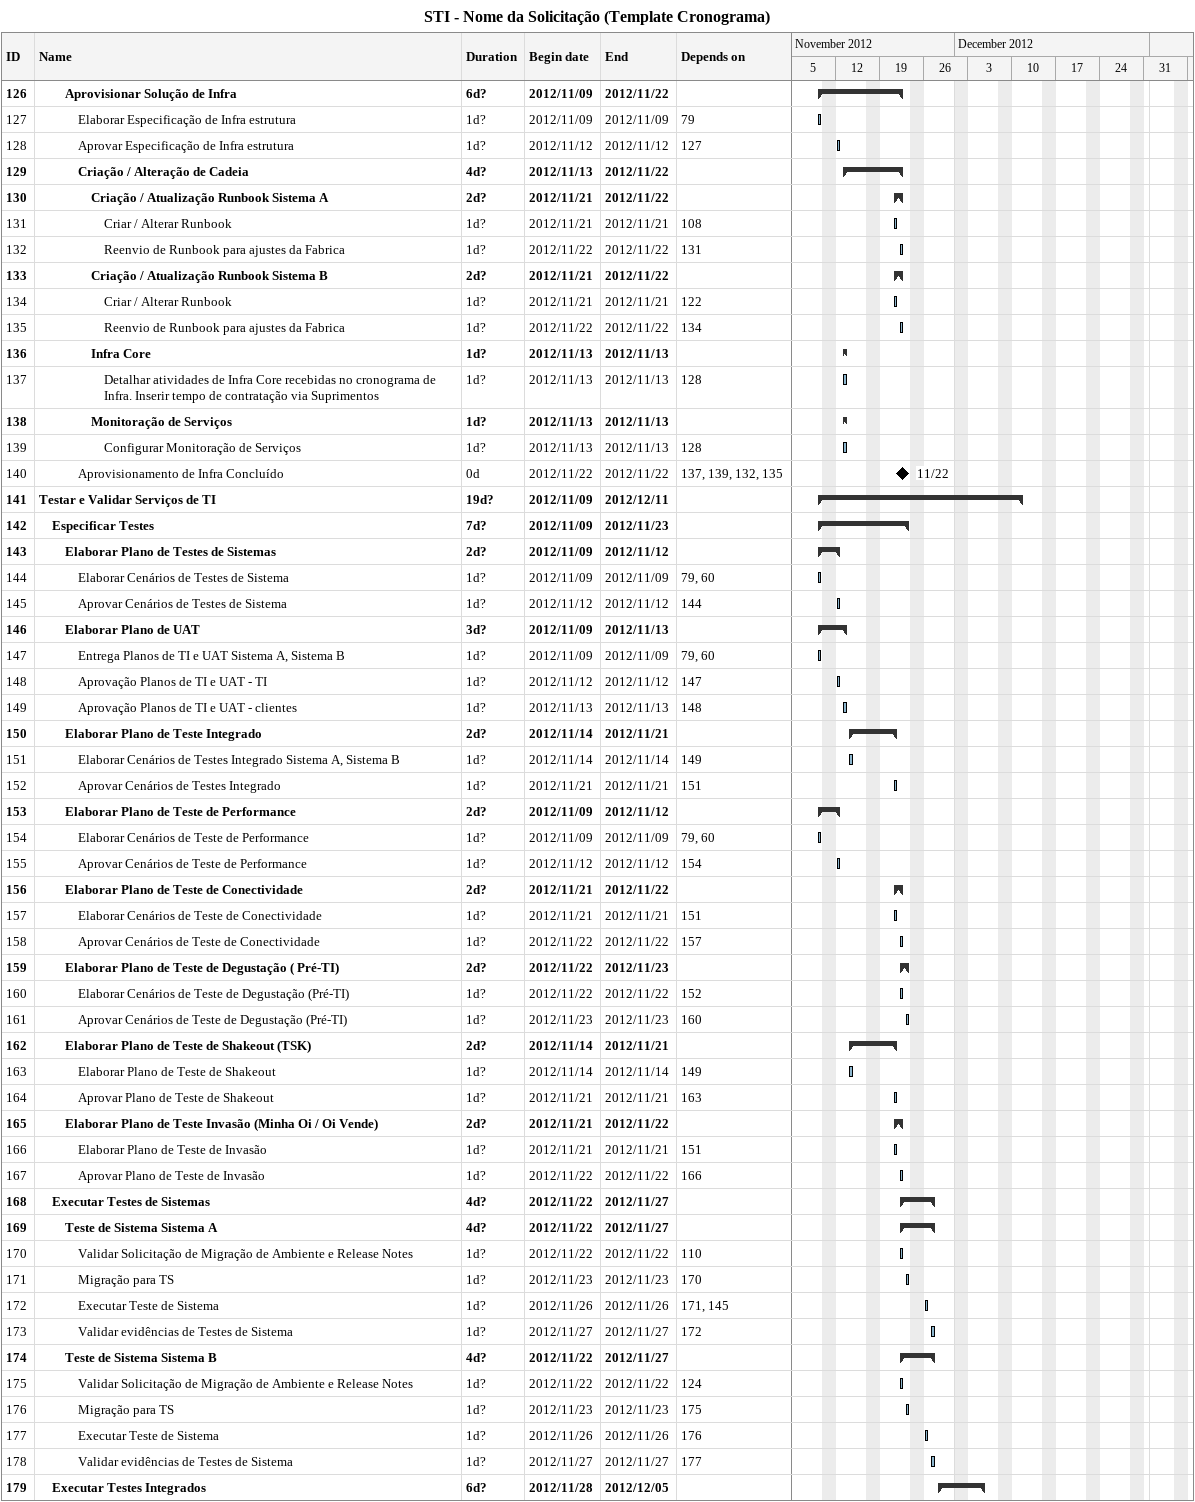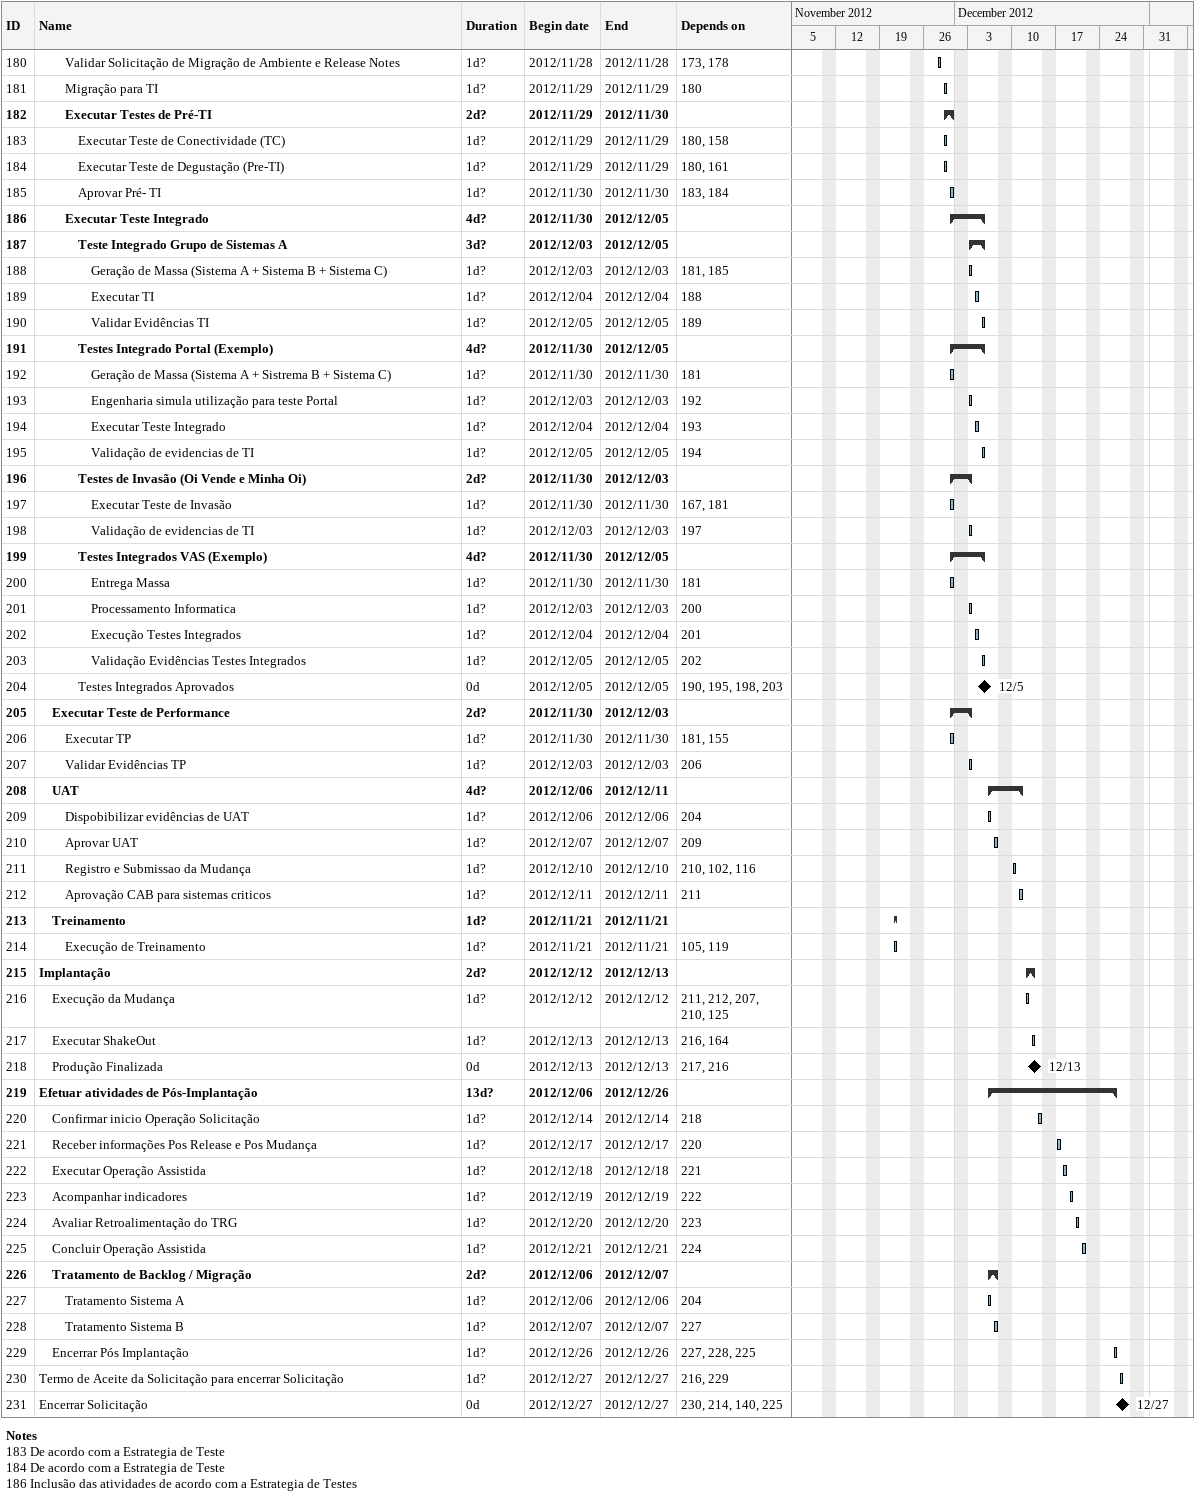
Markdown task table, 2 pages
STI - Nome da Solicitação (Template Cronograma)

| ID | Level | Task | Duration | Start | Finish | Predecessors |
|---|---|---|---|---|---|---|
| 126 | 3 | **Aprovisionar Solução de Infra** | 6d? | 2012-11-09 | 2012-11-22 |  |
| 127 | 4 | Elaborar Especificação de Infra estrutura | 1d? | 2012-11-09 | 2012-11-09 | 79 |
| 128 | 4 | Aprovar Especificação de Infra estrutura | 1d? | 2012-11-12 | 2012-11-12 | 127 |
| 129 | 4 | **Criação / Alteração de Cadeia** | 4d? | 2012-11-13 | 2012-11-22 |  |
| 130 | 5 | **Criação / Atualização Runbook Sistema A** | 2d? | 2012-11-21 | 2012-11-22 |  |
| 131 | 6 | Criar / Alterar Runbook | 1d? | 2012-11-21 | 2012-11-21 | 108 |
| 132 | 6 | Reenvio de Runbook para ajustes da Fabrica | 1d? | 2012-11-22 | 2012-11-22 | 131 |
| 133 | 5 | **Criação / Atualização Runbook Sistema B** | 2d? | 2012-11-21 | 2012-11-22 |  |
| 134 | 6 | Criar / Alterar Runbook | 1d? | 2012-11-21 | 2012-11-21 | 122 |
| 135 | 6 | Reenvio de Runbook para ajustes da Fabrica | 1d? | 2012-11-22 | 2012-11-22 | 134 |
| 136 | 5 | **Infra Core** | 1d? | 2012-11-13 | 2012-11-13 |  |
| 137 | 6 | Detalhar atividades de Infra Core recebidas no cronograma de Infra. Inserir tempo de contratação via Suprimentos | 1d? | 2012-11-13 | 2012-11-13 | 128 |
| 138 | 5 | **Monitoração de Serviços** | 1d? | 2012-11-13 | 2012-11-13 |  |
| 139 | 6 | Configurar Monitoração de Serviços | 1d? | 2012-11-13 | 2012-11-13 | 128 |
| 140 | 4 | Aprovisionamento de Infra Concluído | 0d | 2012-11-22 | 2012-11-22 | 137, 139, 132, 135 |
| 141 | 1 | **Testar e Validar Serviços de TI** | 19d? | 2012-11-09 | 2012-12-11 |  |
| 142 | 2 | **Especificar Testes** | 7d? | 2012-11-09 | 2012-11-23 |  |
| 143 | 3 | **Elaborar Plano de Testes de Sistemas** | 2d? | 2012-11-09 | 2012-11-12 |  |
| 144 | 4 | Elaborar Cenários de Testes de Sistema | 1d? | 2012-11-09 | 2012-11-09 | 79, 60 |
| 145 | 4 | Aprovar Cenários de Testes de Sistema | 1d? | 2012-11-12 | 2012-11-12 | 144 |
| 146 | 3 | **Elaborar Plano de UAT** | 3d? | 2012-11-09 | 2012-11-13 |  |
| 147 | 4 | Entrega Planos de TI e UAT Sistema A, Sistema B | 1d? | 2012-11-09 | 2012-11-09 | 79, 60 |
| 148 | 4 | Aprovação Planos de TI e UAT - TI | 1d? | 2012-11-12 | 2012-11-12 | 147 |
| 149 | 4 | Aprovação Planos de TI e UAT - clientes | 1d? | 2012-11-13 | 2012-11-13 | 148 |
| 150 | 3 | **Elaborar Plano de Teste Integrado** | 2d? | 2012-11-14 | 2012-11-21 |  |
| 151 | 4 | Elaborar Cenários de Testes Integrado Sistema A, Sistema B | 1d? | 2012-11-14 | 2012-11-14 | 149 |
| 152 | 4 | Aprovar Cenários de Testes Integrado | 1d? | 2012-11-21 | 2012-11-21 | 151 |
| 153 | 3 | **Elaborar Plano de Teste de Performance** | 2d? | 2012-11-09 | 2012-11-12 |  |
| 154 | 4 | Elaborar Cenários de Teste de Performance | 1d? | 2012-11-09 | 2012-11-09 | 79, 60 |
| 155 | 4 | Aprovar Cenários de Teste de Performance | 1d? | 2012-11-12 | 2012-11-12 | 154 |
| 156 | 3 | **Elaborar Plano de Teste de Conectividade** | 2d? | 2012-11-21 | 2012-11-22 |  |
| 157 | 4 | Elaborar Cenários de Teste de Conectividade | 1d? | 2012-11-21 | 2012-11-21 | 151 |
| 158 | 4 | Aprovar Cenários de Teste de Conectividade | 1d? | 2012-11-22 | 2012-11-22 | 157 |
| 159 | 3 | **Elaborar Plano de Teste de Degustação ( Pré-TI)** | 2d? | 2012-11-22 | 2012-11-23 |  |
| 160 | 4 | Elaborar Cenários de Teste de Degustação (Pré-TI) | 1d? | 2012-11-22 | 2012-11-22 | 152 |
| 161 | 4 | Aprovar Cenários de Teste de Degustação (Pré-TI) | 1d? | 2012-11-23 | 2012-11-23 | 160 |
| 162 | 3 | **Elaborar Plano de Teste de Shakeout (TSK)** | 2d? | 2012-11-14 | 2012-11-21 |  |
| 163 | 4 | Elaborar Plano de Teste de Shakeout | 1d? | 2012-11-14 | 2012-11-14 | 149 |
| 164 | 4 | Aprovar Plano de Teste de Shakeout | 1d? | 2012-11-21 | 2012-11-21 | 163 |
| 165 | 3 | **Elaborar Plano de Teste Invasão (Minha Oi / Oi Vende)** | 2d? | 2012-11-21 | 2012-11-22 |  |
| 166 | 4 | Elaborar Plano de Teste de Invasão | 1d? | 2012-11-21 | 2012-11-21 | 151 |
| 167 | 4 | Aprovar Plano de Teste de Invasão | 1d? | 2012-11-22 | 2012-11-22 | 166 |
| 168 | 2 | **Executar Testes de Sistemas** | 4d? | 2012-11-22 | 2012-11-27 |  |
| 169 | 3 | **Teste de Sistema Sistema A** | 4d? | 2012-11-22 | 2012-11-27 |  |
| 170 | 4 | Validar Solicitação de Migração de Ambiente e Release Notes | 1d? | 2012-11-22 | 2012-11-22 | 110 |
| 171 | 4 | Migração para TS | 1d? | 2012-11-23 | 2012-11-23 | 170 |
| 172 | 4 | Executar Teste de Sistema | 1d? | 2012-11-26 | 2012-11-26 | 171, 145 |
| 173 | 4 | Validar evidências de Testes de Sistema | 1d? | 2012-11-27 | 2012-11-27 | 172 |
| 174 | 3 | **Teste de Sistema Sistema B** | 4d? | 2012-11-22 | 2012-11-27 |  |
| 175 | 4 | Validar Solicitação de Migração de Ambiente e Release Notes | 1d? | 2012-11-22 | 2012-11-22 | 124 |
| 176 | 4 | Migração para TS | 1d? | 2012-11-23 | 2012-11-23 | 175 |
| 177 | 4 | Executar Teste de Sistema | 1d? | 2012-11-26 | 2012-11-26 | 176 |
| 178 | 4 | Validar evidências de Testes de Sistema | 1d? | 2012-11-27 | 2012-11-27 | 177 |
| 179 | 2 | **Executar Testes Integrados** | 6d? | 2012-11-28 | 2012-12-05 |  |
| 180 | 3 | Validar Solicitação de Migração de Ambiente e Release Notes | 1d? | 2012-11-28 | 2012-11-28 | 173, 178 |
| 181 | 3 | Migração para TI | 1d? | 2012-11-29 | 2012-11-29 | 180 |
| 182 | 3 | **Executar Testes de Pré-TI** | 2d? | 2012-11-29 | 2012-11-30 |  |
| 183 | 4 | Executar Teste de Conectividade (TC) | 1d? | 2012-11-29 | 2012-11-29 | 180, 158 |
| 184 | 4 | Executar Teste de Degustação (Pre-TI) | 1d? | 2012-11-29 | 2012-11-29 | 180, 161 |
| 185 | 4 | Aprovar Pré- TI | 1d? | 2012-11-30 | 2012-11-30 | 183, 184 |
| 186 | 3 | **Executar Teste Integrado** | 4d? | 2012-11-30 | 2012-12-05 |  |
| 187 | 4 | **Teste Integrado Grupo de Sistemas A** | 3d? | 2012-12-03 | 2012-12-05 |  |
| 188 | 5 | Geração de Massa (Sistema A + Sistema B + Sistema C) | 1d? | 2012-12-03 | 2012-12-03 | 181, 185 |
| 189 | 5 | Executar TI | 1d? | 2012-12-04 | 2012-12-04 | 188 |
| 190 | 5 | Validar Evidências TI | 1d? | 2012-12-05 | 2012-12-05 | 189 |
| 191 | 4 | **Testes Integrado Portal (Exemplo)** | 4d? | 2012-11-30 | 2012-12-05 |  |
| 192 | 5 | Geração de Massa (Sistema A + Sistrema B + Sistema C) | 1d? | 2012-11-30 | 2012-11-30 | 181 |
| 193 | 5 | Engenharia simula utilização para teste Portal | 1d? | 2012-12-03 | 2012-12-03 | 192 |
| 194 | 5 | Executar Teste Integrado | 1d? | 2012-12-04 | 2012-12-04 | 193 |
| 195 | 5 | Validação de evidencias de TI | 1d? | 2012-12-05 | 2012-12-05 | 194 |
| 196 | 4 | **Testes de Invasão (Oi Vende e Minha Oi)** | 2d? | 2012-11-30 | 2012-12-03 |  |
| 197 | 5 | Executar Teste de Invasão | 1d? | 2012-11-30 | 2012-11-30 | 167, 181 |
| 198 | 5 | Validação de evidencias de TI | 1d? | 2012-12-03 | 2012-12-03 | 197 |
| 199 | 4 | **Testes Integrados VAS (Exemplo)** | 4d? | 2012-11-30 | 2012-12-05 |  |
| 200 | 5 | Entrega Massa | 1d? | 2012-11-30 | 2012-11-30 | 181 |
| 201 | 5 | Processamento Informatica | 1d? | 2012-12-03 | 2012-12-03 | 200 |
| 202 | 5 | Execução Testes Integrados | 1d? | 2012-12-04 | 2012-12-04 | 201 |
| 203 | 5 | Validação Evidências Testes Integrados | 1d? | 2012-12-05 | 2012-12-05 | 202 |
| 204 | 4 | Testes Integrados Aprovados | 0d | 2012-12-05 | 2012-12-05 | 190, 195, 198, 203 |
| 205 | 2 | **Executar Teste de Performance** | 2d? | 2012-11-30 | 2012-12-03 |  |
| 206 | 3 | Executar TP | 1d? | 2012-11-30 | 2012-11-30 | 181, 155 |
| 207 | 3 | Validar Evidências TP | 1d? | 2012-12-03 | 2012-12-03 | 206 |
| 208 | 2 | **UAT** | 4d? | 2012-12-06 | 2012-12-11 |  |
| 209 | 3 | Dispobibilizar evidências de UAT | 1d? | 2012-12-06 | 2012-12-06 | 204 |
| 210 | 3 | Aprovar UAT | 1d? | 2012-12-07 | 2012-12-07 | 209 |
| 211 | 3 | Registro e Submissao da Mudança | 1d? | 2012-12-10 | 2012-12-10 | 210, 102, 116 |
| 212 | 3 | Aprovação CAB para sistemas criticos | 1d? | 2012-12-11 | 2012-12-11 | 211 |
| 213 | 2 | **Treinamento** | 1d? | 2012-11-21 | 2012-11-21 |  |
| 214 | 3 | Execução de Treinamento | 1d? | 2012-11-21 | 2012-11-21 | 105, 119 |
| 215 | 1 | **Implantação** | 2d? | 2012-12-12 | 2012-12-13 |  |
| 216 | 2 | Execução da Mudança | 1d? | 2012-12-12 | 2012-12-12 | 211, 212, 207, 210, 125 |
| 217 | 2 | Executar ShakeOut | 1d? | 2012-12-13 | 2012-12-13 | 216, 164 |
| 218 | 2 | Produção Finalizada | 0d | 2012-12-13 | 2012-12-13 | 217, 216 |
| 219 | 1 | **Efetuar atividades de Pós-Implantação** | 13d? | 2012-12-06 | 2012-12-26 |  |
| 220 | 2 | Confirmar inicio Operação Solicitação | 1d? | 2012-12-14 | 2012-12-14 | 218 |
| 221 | 2 | Receber informações Pos Release e Pos Mudança | 1d? | 2012-12-17 | 2012-12-17 | 220 |
| 222 | 2 | Executar Operação Assistida | 1d? | 2012-12-18 | 2012-12-18 | 221 |
| 223 | 2 | Acompanhar indicadores | 1d? | 2012-12-19 | 2012-12-19 | 222 |
| 224 | 2 | Avaliar Retroalimentação do TRG | 1d? | 2012-12-20 | 2012-12-20 | 223 |
| 225 | 2 | Concluir Operação Assistida | 1d? | 2012-12-21 | 2012-12-21 | 224 |
| 226 | 2 | **Tratamento de Backlog / Migração** | 2d? | 2012-12-06 | 2012-12-07 |  |
| 227 | 3 | Tratamento Sistema A | 1d? | 2012-12-06 | 2012-12-06 | 204 |
| 228 | 3 | Tratamento Sistema B | 1d? | 2012-12-07 | 2012-12-07 | 227 |
| 229 | 2 | Encerrar Pós Implantação | 1d? | 2012-12-26 | 2012-12-26 | 227, 228, 225 |
| 230 | 1 | Termo de Aceite da Solicitação para encerrar Solicitação | 1d? | 2012-12-27 | 2012-12-27 | 216, 229 |
| 231 | 1 | Encerrar Solicitação | 0d | 2012-12-27 | 2012-12-27 | 230, 214, 140, 225 |

Notes
- 183: De acordo com a Estrategia de Teste
- 184: De acordo com a Estrategia de Teste
- 186: Inclusão das atividades de acordo com a Estrategia de Testes
